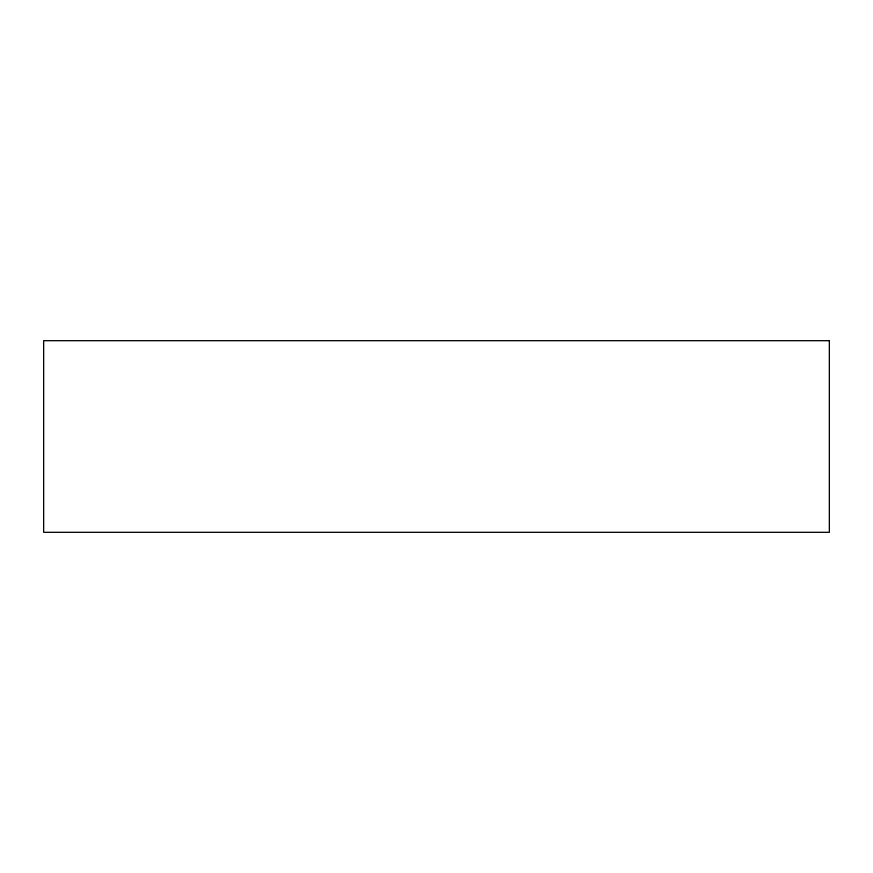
<?xml version="1.0" encoding="UTF-8"?>
<svg xmlns="http://www.w3.org/2000/svg" width="873" height="873" viewBox="0 0 873 873"><rect width="100%" height="100%" fill="white"/><g stroke="black" fill="none" stroke-linecap="round" stroke-linejoin="round"><path stroke-width="1.31" d="M829.35 340.688L43.65 340.688L43.65 532.312L829.35 532.312L829.35 340.688"/></g></svg>
